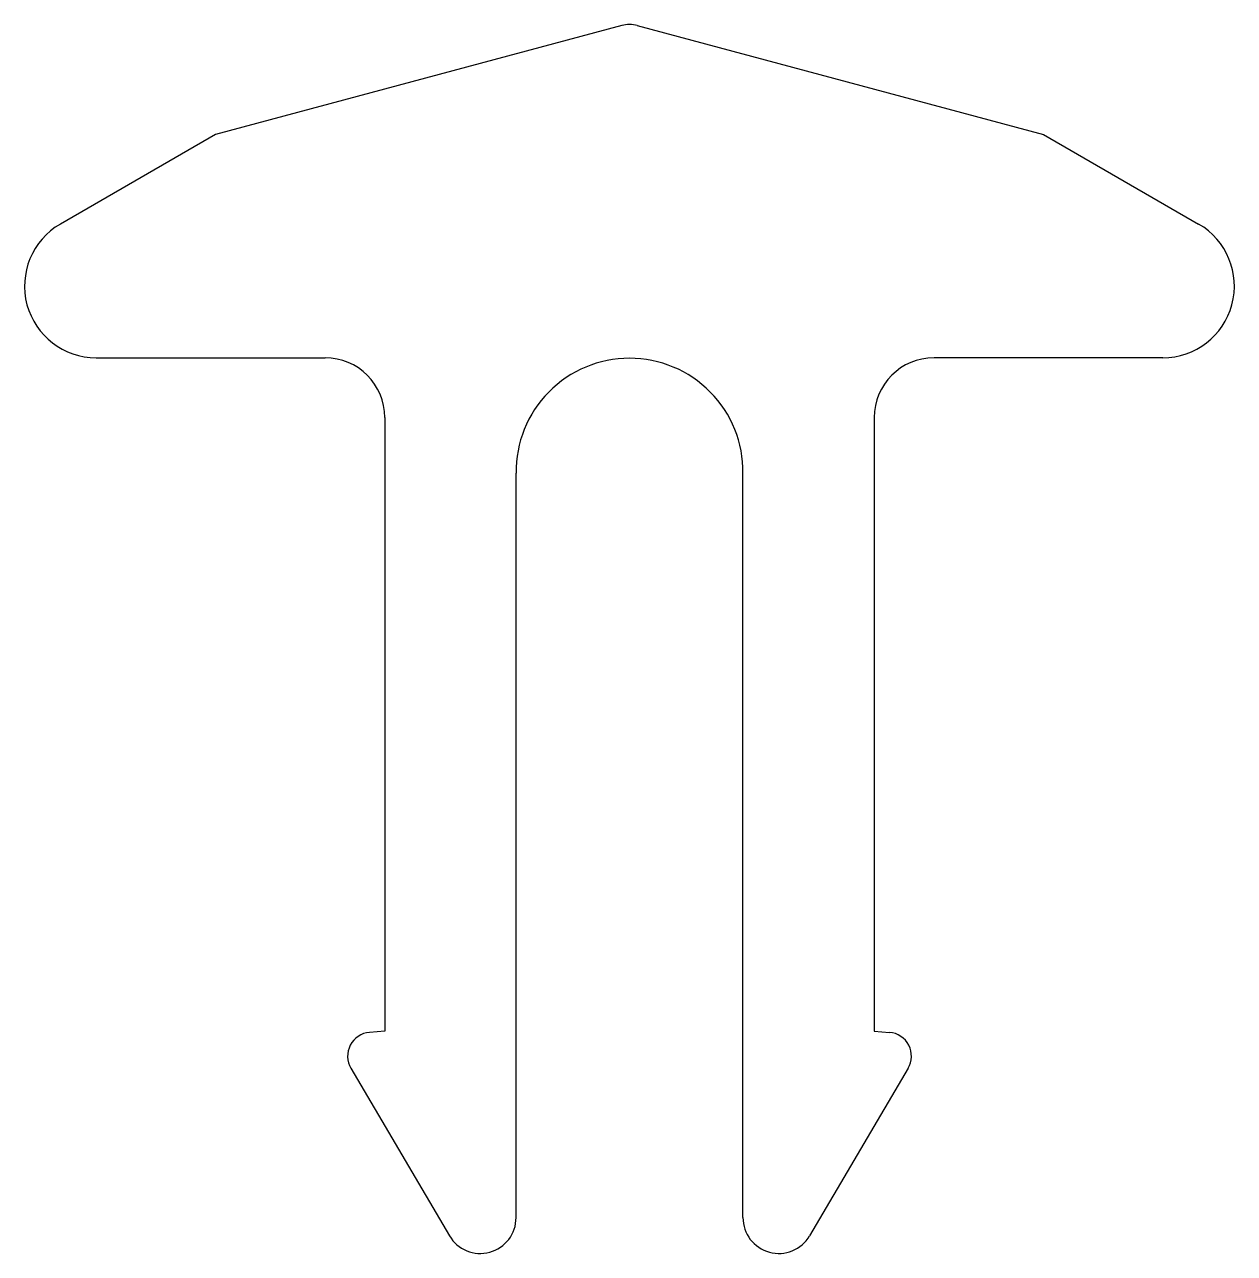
# Model space of a CAD drawing. Extents: x 2094.5 to 2104.6, y 2104.1 to 2114.4.
import ezdxf

# ---------------------------------------------------------------- set-up
doc = ezdxf.new("R2010")
doc.units = 0
doc.layers.get('0').update_dxf_attribs({"linetype": 'CONTINUOUS'})

msp = doc.modelspace()

# ---------------------------------------------------------------- linework, layer by layer
at = {"color": 0}
for p, q in [((2099.488, 2114.398), (2096.086, 2113.486)), ((2099.617, 2114.398), (2103.02, 2113.486)), ((2096.086, 2113.486), (2094.786, 2112.736)), ((2103.02, 2113.486), (2104.319, 2112.736)), ((2095.086, 2111.616), (2097.003, 2111.616)), ((2104.019, 2111.616), (2102.103, 2111.616)), ((2097.503, 2111.116), (2097.503, 2105.978)), ((2101.603, 2111.116), (2101.603, 2105.978)), ((2098.603, 2104.416), (2098.603, 2110.65)), ((2100.503, 2104.416), (2100.503, 2110.65)), ((2097.503, 2105.978), (2097.374, 2105.967)), ((2101.603, 2105.978), (2101.731, 2105.967)), ((2097.219, 2105.667), (2098.044, 2104.264)), ((2101.886, 2105.667), (2101.061, 2104.264))]:
    msp.add_line(p, q, dxfattribs=at)
for centre, radius, start, end in [((2099.553, 2114.156), 0.25, 75, 105), ((2095.086, 2112.216), 0.6, 120, 270), ((2104.019, 2112.216), 0.6, 270, 60), ((2097.003, 2111.116), 0.5, 0, 90), ((2099.553, 2110.662), 0.95, 90, 180.7651), ((2099.553, 2110.662), 0.95, 359.2349, 90), ((2102.103, 2111.116), 0.5, 90, 180), ((2097.392, 2105.768), 0.2, 95, 210.4632), ((2101.714, 2105.768), 0.2, 329.5368, 85), ((2098.303, 2104.416), 0.3, 210.4632, 0), ((2100.803, 2104.416), 0.3, 180, 329.5368)]:
    msp.add_arc(centre, radius, start, end, dxfattribs=at)

doc.saveas('drawing.dxf')
